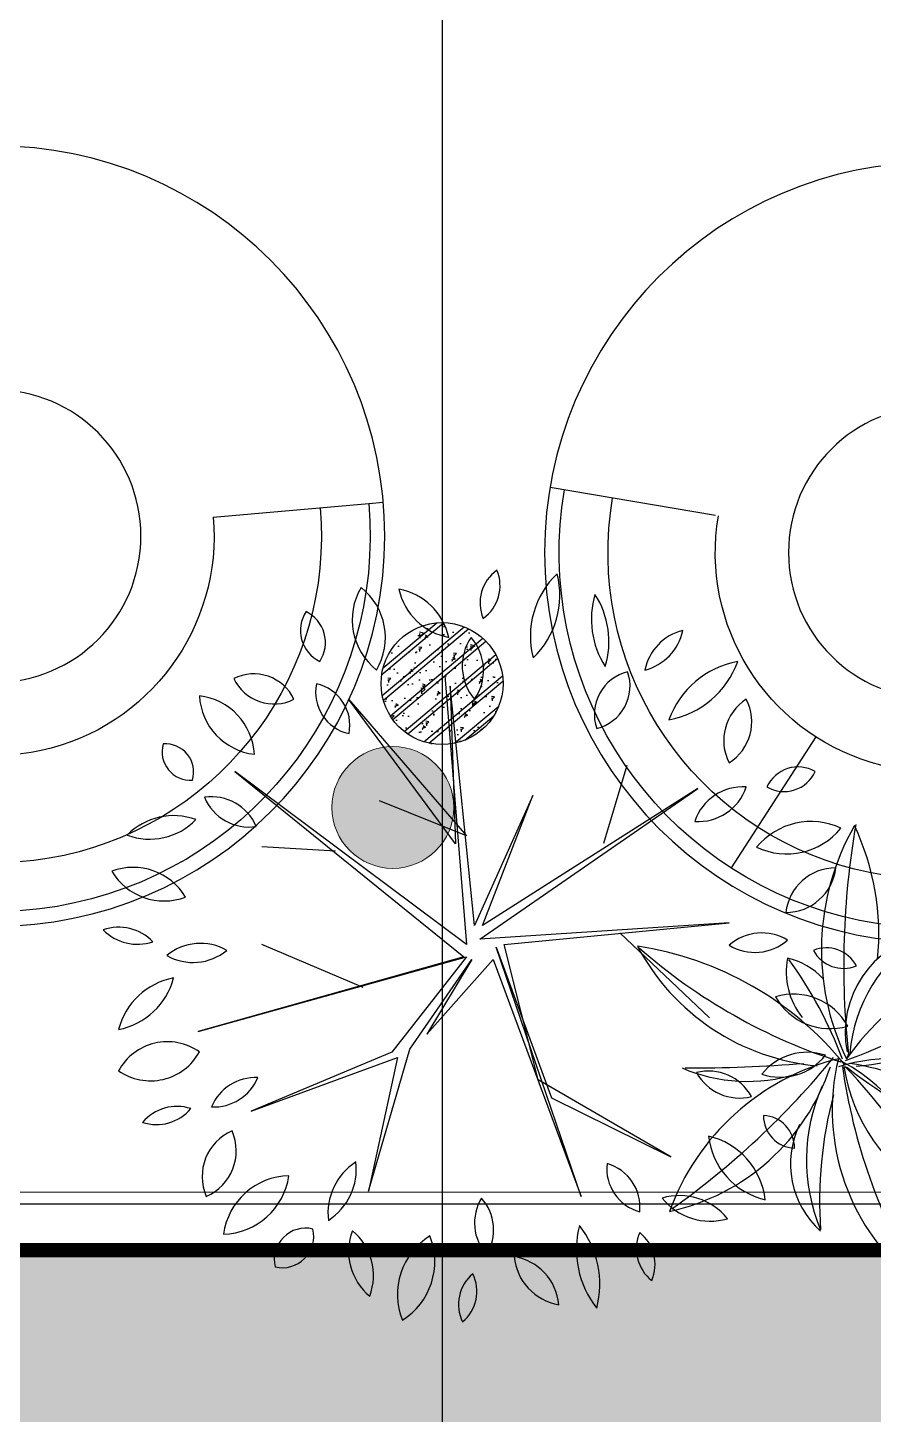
# Model space of a CAD drawing. Header units: millimetres. Extents: x -1030105 to 906887, y -616134 to 1220667.
# Drawn here: x -84391 to -80924, y 503731 to 509418 of the extents above; entities that cross this region are included whole.
import ezdxf
from ezdxf.enums import TextEntityAlignment as Align

# ---------------------------------------------------------------- set-up
doc = ezdxf.new("R2010")
doc.units = ezdxf.units.MM
doc.header["$MEASUREMENT"] = 0
for name, pattern in [('CENTER', [2, 1.25, -0.25, 0.25, -0.25]), ('DASH', [0.35, 0.25, -0.1]), ('DASHED', [0.75, 0.5, -0.25])]:
    doc.linetypes.add(name, pattern=pattern)
for name, color, linetype in [('A-Column', 4, 'Continuous'), ('A-Furniture', 143, 'Continuous'), ('A-Tree', 98, 'Continuous'), ('XR-BC-zColumn$0$LBC - BEACH CLUB - 240809 DG Rev$0$LBC - BEACH CLUB - COLUMN$0$Col 2FL$0$Col 2FL$0$S-Hatch', 8, 'Continuous'), ('XR_BC_Col_BFL$0$S-Hatch', 8, 'Continuous')]:
    doc.layers.add(name, color=color, linetype=linetype)
doc.layers.add('A-Wall', color=6, linetype='Continuous', lineweight=9)
doc.layers.add('XR_BC_Col_BFL$0$S-Column', color=1, linetype='Continuous', lineweight=0)
doc.styles.add('Arial_Bold', font='arialbd.ttf')

# ---------------------------------------------------------------- blocks, each defined once
blk = doc.blocks.new('ggsr4')
for p, q in [((141787.6149441784, 1126238.817089227), (141657.8879511586, 1126865.531463788)), ((141076.6590615175, 1125540.14210786), (140402.4667030057, 1125677.972927699)), ((142851.3606173397, 1125539.928583934), (143478.0749919012, 1125669.655576955)), ((142131.9316535657, 1124472.179586343), (142247.0520983315, 1123842.618403299))]:
    blk.add_line(p, q)
at = {"color": 0}
blk.add_circle((141970.0435281128, 1125357.5), 599.9999999999999, dxfattribs=at)
for centre, radius in [((141970.0435281128, 1125357.5), 1540.00000000025), ((141970.0435281125, 1125357.5), 1339.99999999988), ((141970.0435281126, 1125357.5), 899.9999999999624)]:
    blk.add_arc(centre, radius, 280.3625194718198, 168.445755736179, dxfattribs=at)
at = {"layer": 'A-Furniture', "color": 8, "linetype": 'Continuous', "ltscale": 50}
blk.add_line((142247.0520983316, 1123842.618403298), (142257.8446400284, 1123783.597042388), dxfattribs=at)
blk.add_circle((141970.0435281126, 1125357.5), 1600, dxfattribs=at)
blk.add_arc((141970.0435281125, 1125357.5), 1540.000000000074, 280.3625194718198, 168.445755736179, dxfattribs=at)
blk = doc.blocks.new('FUR')
at = {"layer": 'A-Furniture', "color": 8, "linetype": 'DASH', "lineweight": 9, "ltscale": 1000, "const_width": 50}
blk.add_lwpolyline([(-33574.116996225, 38198.03701352875), (-3.274180926382542e-10, 38211.88251353393), (0, 0), (-7049.126603505938, -1.164153218269348e-10, -0.3011393681377011), (-23981.73349209089, -18888.11748647457), (-49064.43265007329, -18888.11748647457, -0.06124952190979967), (-52473.9447657284, -15923.13210822688), (-52473.9447657284, -15923.13210822688, -0.127607782766149), (-56769.0085550223, -7888.247632739716), (-57047.06649999994, -6235.426486474578, -0.1924218543560013), (-53256.03130311794, 9916.925028712954), (-55726.52506250713, 11649.12232822133, -0.09220963238652186), (-52805.8425345454, 17542.93784715806, -0.09579334497253111), (-54512.04080293298, 23938.01559452759, -0.1077169431674273), (-53957.97341630229, 28268.68321032356, -0.2285839789093287), (-47025.84992466056, 33492.16687116434, 0.2045490622853214), (-42688.61020563537, 36230.61212708103, 0.1311708844373413), (-42047.51066320275, 38025.4441493589, -0.3035398224954187), (-39524.66233420366, 41042.55836063065, -0.3273425619805889)], format="xyb", close=True, dxfattribs=at)
at = {"layer": 'A-Furniture'}
for p, xscale, rotation in [((237660.447925652, 1084745.255408849), -0.9999999999999997, 158.8499458727467), ((1007840.029345784, 418745.4736981189), -0.9999999999999998, 105.3448185478265)]:
    blk.add_blockref('ggsr4', p, dxfattribs=dict(at, xscale=xscale, rotation=rotation))
blk = doc.blocks.new('XR_BC_Col_BFL$0$C_D500')
at = {"layer": 'XR_BC_Col_BFL$0$S-Hatch'}
h = blk.add_hatch(color=256, dxfattribs=at)
h.dxf.hatch_style = 1
edge = h.paths.add_edge_path()
edge.add_arc((0, 0), 250, 0, 360)
at = {"layer": 'XR_BC_Col_BFL$0$S-Column', "color": 202}
blk.add_circle((0, 0), 250, dxfattribs=at)
blk = doc.blocks.new('C2')
at = {"layer": 'A-Tree', "color": 8}
for centre, radius, start, end in [((597.8066810533492, 647.4478162748856), 512.9644939609045, 150.2411395785226, 205.8089924024951), ((1840.520802863575, 614.663511470193), 1710.013328275341, 170.2399811561488, 186.1147769933549), ((-319.6332879893016, 679.0836772795301), 522.1291424384847, 354.3326332317999, 25.28039436258732), ((-212.9250783589523, 1393.706720260845), 1033.274465553102, 289.6317747364299, 316.9415872008503), ((678.9583471508013, 29.49553686170839), 671.2071327478785, 101.2486208017848, 143.9898653391894), ((119.8017681216515, 874.5129376781988), 467.1576890094693, 274.4072576754843, 336.4430840679565), ((-394.1196820032856, -16.28424253803678), 678.7830739472802, 39.14999690914021, 81.38898289978646), ((119.8017681216515, 874.5129376781988), 467.1576890094693, 208.0484010644241, 264.6491229276512), ((339.0637494305702, 477.7074091385002), 205.6003621570023, 101.4267094931179, 190.9876748326544), ((460.7013213895043, 408.7795932609588), 318.5844515836241, 121.9055202391609, 175.1858926215441), ((1238.200356553214, 234.6638037646771), 1039.70912533752, 154.6853166608095, 162.4500908880103), ((473.6763151883424, 1516.111589349457), 1152.672504959493, 228.5744525952278, 252.384215517872), ((161.3379898599887, 602.3140435382957), 148.8271279052569, 169.1166209036329, 218.9555886236376), ((-17.29247572167515, 489.9658467163681), 144.1551195271773, 42.83736663617832, 76.97863792041294), ((-675.6265686209008, 122.8727199833374), 857.8705761906325, 20.51383794556775, 36.02424014850644), ((278.738285768326, 727.5477068470209), 304.278219035058, 261.6388708216413, 315.6255062312309), ((-362.4759722851959, 2596.584024063079), 2251.977424759328, 286.3355012364549, 292.4150150611594), ((354.8739890010984, 551.3400760767981), 146.7974213737446, 257.3556793837414, 344.3532487187752), ((-1212.861913616427, 1507.635573408741), 1708.312600899444, 305.4463593761205, 320.7381539293926), ((-319.6332879893016, 679.0836772795301), 522.1291424384847, 330.7697376170311, 331.9367160107736), ((240.827546373308, -57.77903458592482), 496.9278064683223, 104.1284180658103, 160.1467714826719), ((-321.3298327564044, 547.7226396792103), 446.9018688599547, 282.2423311989974, 341.7320937913137), ((-67.36023888764612, 715.2663625454297), 337.6292509965691, 246.7315023999685, 287.3970904032515), ((-189.9491252961816, 3449.078696529206), 3043.983831225277, 269.91002825064, 274.5019943887826), ((553.2720437054159, 318.8653606564039), 446.3301478634169, 166.3602607862572, 232.9473873304876), ((222.8508834598761, 78.65597689687274), 344.823888887098, 19.43419249484991, 107.435705152585), ((-34.96195786917815, 106.5881998699042), 350.9507541514024, 6.507278463115689, 62.36089659900944), ((1308.343660235485, 576.0264644791023), 1192.382886922759, 188.0958949225132, 210.722578142023), ((486.077814778153, 461.5422813013429), 359.2264137293816, 188.5552242675603, 241.3288961956136), ((-509.9640583559885, -226.3472040423658), 903.3571745151023, 24.75992225526024, 44.64727991474892), ((776.6502670997143, 1214.233641913161), 1030.057604216278, 231.5416259423199, 257.1763624081367), ((18.22038746716134, -322.4153765899828), 747.4321797232111, 46.14831984268555, 80.37107364285058), ((423.9871086181593, 217.0607059827889), 369.8270333400882, 155.9892964331983, 202.8399613678449), ((921.5218744179001, 133.2178408322507), 840.488187284618, 165.0603950652925, 184.073746994936), ((207.7481049136404, 208.9563885416137), 186.2569995667042, 154.5275994809214, 228.0163014909153), ((-394.1196820032856, -16.28424253803678), 678.7830739472802, 358.2221592825441, 17.85830694949557)]:
    blk.add_arc(centre, radius, start, end, dxfattribs=at)
blk = doc.blocks.new('12PPLT11')
at = {"color": 0, "linetype": 'ByBlock'}
for p, q in [((-0.04409608227797435, 0.3483338719713629), (-0.0159519989446153, -0.0034782946952987)), ((-0.03706008227789681, 0.334261371971337), (-0.03002408227791875, 0.127864871971326)), ((-0.005397998944658866, 0.02114853863798771), (-0.03706008227789681, 0.334261371971337)), ((-0.1695719156113071, 0.3166707053046594), (-0.0159519989446153, 0.1384192053046434)), ((-0.03002408227791875, 0.127864871971326), (-0.1695719156113071, 0.3166707053046594)), ((-0.3185010822779759, 0.2228541219713236), (-0.01946999894460077, -0.01989621136198139)), ((-0.0159519989446153, -0.0034782946952987), (-0.3185010822779759, 0.2228541219713236)), ((0.1635491677220671, 0.1290376219713494), (0.1940385843887569, 0.2310631219712889)), ((0.001638084388794425, 0.003557955304671623), (0.2865970843887453, 0.200572705304694)), ((0.2865970843887453, 0.200572705304694), (0.005156084388772797, 0.02114853863798771)), ((-0.0159519989446153, 0.1384192053046434), (-0.1297010822779612, 0.1841547886379828)), ((0.07082566772203336, 0.19119103863801), (-0.005397998944658866, 0.02114853863798771)), ((0.005156084388772797, 0.02114853863798771), (0.07082566772203336, 0.19119103863801)), ((-0.1870794156112652, 0.1184832053046989), (-0.283238415611315, 0.1243467886380358)), ((0.3276405010553916, 0.02466662197130631), (0.001638084388794425, 0.003557955304671623)), ((0.03330016772201816, -0.0034782946952987), (0.3276405010553916, 0.02466662197130631)), ((0.1846572510553486, 0.01176687197136062), (0.3019243343886799, -0.0996402946953765)), ((-0.1507265822779047, -0.05976829469537392), (-0.283238415611315, -0.0034782946952987)), ((0.02274616772206173, -0.006996461362007267), (0.09545175105541404, -0.2040112946953059)), ((0.1341498343887295, -0.3330090446953307), (0.02274616772206173, -0.006996461362007267)), ((0.0778616677221251, -0.1805571280286813), (0.03330016772201816, -0.0034782946952987)), ((-0.3665805822779404, -0.1172309613619973), (-0.0159519989446153, -0.01989621136198139)), ((-0.01946999894460077, -0.01989621136198139), (-0.3665805822779404, -0.1172309613619973)), ((-0.0159519989446153, -0.01989621136198139), (-0.1132836656112204, -0.1442032113619689)), ((-0.08983024894462233, -0.1406850446953172), (-0.008915998944651449, -0.02341437802863311)), ((-0.0675494989445724, -0.1207490446953727), (0.01922808438871471, -0.02341437802863311)), ((-0.008915998944651449, -0.02341437802863311), (-0.0675494989445724, -0.1207490446953727)), ((0.01922808438871471, -0.02341437802863311), (0.1341498343887295, -0.3330090446953307)), ((-0.1132836656112204, -0.1442032113619689), (-0.2973929989445878, -0.2216018780286504)), ((-0.1437730822779031, -0.3259727946953035), (-0.08983024894462233, -0.1406850446953172)), ((-0.2973929989445878, -0.2216018780286504), (-0.1062476656112494, -0.1512394613619676)), ((-0.1062476656112494, -0.1512394613619676), (-0.1437730822779031, -0.3259727946953035)), ((0.2514169177220467, -0.2814099613620158), (0.0778616677221251, -0.1805571280286813)), ((0.09545175105541404, -0.2040112946953059), (0.2514169177220467, -0.2814099613620158))]:
    blk.add_line(p, q, dxfattribs=at)
for centre, radius, start, end in [((0.05434758438878617, 0.4430904553046844), 0.05243733333333332, 125.4093320015279, 202.7100879987564), ((-0.024407165611251, 0.4655842053046513), 0.05243733333333332, 305.409332001528, 22.71008799875637), ((0.1814316677221086, 0.3992276219713347), 0.1137750833333333, 133.8116859996644, 194.3077339994046), ((-0.007579748944635867, 0.4532126219713177), 0.1137750833333333, 313.8116859996644, 14.3077339994046), ((-0.08176558227796704, 0.420931788638029), 0.08348141666666667, 149.4737229994703, 231.7585849989431), ((-0.2053491656113238, 0.3977677053046307), 0.08348141666666667, 329.4737229994703, 51.7585849989431), ((-0.02436366561131109, 0.4785027053046633), 0.08172058333333332, 192.3059549989146, 259.6848969995538), ((-0.1188395822779285, 0.3806856219713097), 0.08172058333333332, 12.30595499891467, 79.68489699955371), ((0.2617562510554379, 0.4217917886380178), 0.1143496666666667, 163.4642289982347, 212.7905639989496), ((0.05600716772210035, 0.3924089553046883), 0.1143496666666667, 343.4642289982347, 32.79056399894964), ((-0.1878847489446116, 0.4071567053046294), 0.04510308333333333, 146.8150689989245, 244.0193430010408), ((-0.2453901656112905, 0.3912984553046215), 0.04510308333333333, 326.8150689989245, 64.01934300104078), ((0.200975001055447, 0.4205376219713344), 0.0671975, 284.1003569999932, 348.4650159990404), ((0.2831860843887171, 0.3419275386379752), 0.0671975, 104.1003569999932, 168.4650159990404), ((0.04495741772211659, 0.3605282886380223), 0.06638033333333333, 145.5247849991495, 220.8327339997949), ((-0.05998941561131232, 0.3546998719712917), 0.06638033333333333, 325.5247849991495, 40.83273399979491), ((0.3598354177220173, 0.250708288638009), 0.1178019166666666, 100.3005050002654, 160.4476489979855), ((0.2277621677220623, 0.40603612197134), 0.1178019166666666, 280.3005050002654, 340.4476489979855), ((-0.2939323322779117, 0.2921076219713541), 0.05821033333333332, 25.45365099960478, 116.6851970002433), ((0.2086239177220932, 0.2974604553047016), 0.05733175, 103.8913860003663, 198.9039470001594), ((0.1406201677220906, 0.3345408719713419), 0.05733175, 283.8913860003663, 18.90394700015941), ((-0.2675138322779276, 0.3691355386380337), 0.05821033333333332, 205.4536509996048, 296.6851970002433), ((-0.1574909156112199, 0.326555455304657), 0.05570899999999999, 168.8066020017208, 257.6390980000355), ((-0.224065748944561, 0.2829521219713342), 0.05570899999999999, 348.8066020017208, 77.6390980000354), ((-0.2833924156112744, 0.3263592886380025), 0.081791, 183.318928997754, 263.1903649993824), ((-0.3747442489445802, 0.2404101219713652), 0.081791, 3.318928997754036, 83.1903649993824), ((0.3845051677220681, 0.2631555386379887), 0.06404974999999999, 122.5817349989141, 207.1799880000926), ((0.2930371677221117, 0.2878682053046759), 0.06404974999999999, 302.5817349989142, 27.17998800009267), ((-0.3769142489445656, 0.2481650386380068), 0.03687258333333333, 163.4933460002688, 274.4697340005599), ((-0.409393665611212, 0.2218811219713643), 0.03687258333333333, 343.4933460002688, 94.46973400055995), ((0.4176426677220206, 0.1840275386380199), 0.04460749999999999, 59.98145399876235, 155.6675900021344), ((0.399313917722111, 0.2410311219713037), 0.04460749999999999, 239.9814539987623, 335.6675900021344), ((0.3454191677220635, 0.1362267886379982), 0.06633966666666666, 86.02821899989966, 161.3697620011935), ((0.2871507510553784, 0.2235999553046781), 0.06633966666666666, 266.0282189998997, 341.3697620011936), ((-0.3491485822779623, 0.1264337886379963), 0.06314383333333333, 22.57230599832171, 98.33354300052417), ((-0.2999935822779207, 0.213148538637995), 0.06314383333333333, 202.5723059983217, 278.3335430005242), ((-0.3989077489445663, 0.08020112197135632), 0.08471958333333332, 69.72013800043797, 135.6489100009364), ((-0.4301238322778929, 0.2188924553046832), 0.08471958333333332, 249.720138000438, 315.6489100009364), ((0.4344767510553993, 0.0653373719713386), 0.09187275, 64.73526299976963, 140.5781150001319), ((0.4027173343887398, 0.2067636219713336), 0.09187275, 244.7352629997696, 320.5781150001318), ((-0.4111429156113218, 0.1333121219713576), 0.07996766666666667, 210.9482359987117, 290.5783939994005), ((-0.4516179989445845, 0.01732262197131718), 0.07996766666666667, 30.9482359987117, 110.5783939994005), ((0.4672332510553971, 0.03076528863800831), 0.06592175, 90.25287399973678, 173.5220829983265), ((0.4014415010553876, 0.1041237053046871), 0.06592175, 270.2528739997368, 353.5220829983265), ((-0.4708814156113021, -0.04400487802865882), 0.06300191666666666, 44.25765000047925, 108.5926609999777), ((-0.4458463322779451, 0.05967703863802853), 0.06300191666666666, 224.2576500004793, 288.5926609999777), ((0.3703698343887254, -0.05344996136199143), 0.06502333333333332, 58.87476399947934, 131.2135239983133), ((0.3611393343887812, 0.05112703863801471), 0.06502333333333332, 238.8747639994794, 311.2135239983133), ((-0.3733484989445515, 0.04283153863798361), 0.06992266666666666, 240.5094850007264, 309.2919899988486), ((-0.3634898322778781, -0.07214696136196608), 0.06992266666666666, 60.50948500072646, 129.2919899988486), ((0.4770610843887724, 0.009814455304649528), 0.04464991666666666, 208.1981359996358, 292.1917869995008), ((0.4545749177220912, -0.05262612802863487), 0.04464991666666666, 28.19813599963577, 112.1917869995009), ((-0.3813518322779075, -0.1379567946952989), 0.09234183333333335, 100.8761590000109, 165.4479129982681), ((-0.4881549156112897, -0.02407187802867838), 0.09234183333333335, 280.8761590000109, 345.447912998268), ((0.4592742510553762, -0.03232529469534029), 0.08137058333333333, 209.1951969987626, 286.7189009994869), ((0.4116491677220964, -0.1499477113620458), 0.08137058333333333, 29.19519699876264, 106.7189009994869), ((-0.4068282489446347, -0.2036111280286832), 0.07279833333333333, 54.97446300017218, 151.3792250010594), ((-0.4289492489446047, -0.109125711361969), 0.07279833333333333, 234.9744630001721, 331.3792250010594), ((0.4293947510553835, -0.2198573780286779), 0.07530733333333332, 71.37116599942652, 141.7535400009083), ((0.3943076677220461, -0.1018769613620236), 0.07530733333333332, 251.3711659994265, 321.7535400009083), ((-0.3462229156112855, -0.1535553780286705), 0.06249758333333334, 267.1724340003306, 337.236468999614), ((-0.2916762489445546, -0.2401590446953321), 0.06249758333333334, 87.17243400033057, 157.236468999614), ((0.3003038343887283, -0.2335269613619744), 0.06442966666666666, 28.80716499953392, 103.9198800004392), ((0.3412605843886993, -0.1399431280286763), 0.06442966666666666, 208.8071649995339, 283.9198800004392), ((-0.3944963322779813, -0.2736659613620134), 0.05835274999999999, 71.81924599980185, 140.0817599987332), ((-0.421043582277882, -0.1807817113619876), 0.05835274999999999, 251.8192459998019, 320.0817599987332), ((0.4147226677221241, -0.2277722946953702), 0.04222583333333333, 179.2557220021193, 267.6286589995032), ((0.3707532510553548, -0.2694134613619781), 0.04222583333333333, 359.2557220021192, 87.62865899950317), ((-0.296434582277918, -0.307076711362015), 0.06498733333333333, 113.47529200124, 203.4559599996687), ((-0.3819396656112986, -0.2733360446953554), 0.06498733333333333, 293.47529200124, 23.45595999966874), ((0.396700584388789, -0.2431779613619938), 0.0967875, 186.54868600067, 256.8911319995395), ((0.2785930010553557, -0.3484816280286509), 0.0967875, 6.54868600067002, 76.89113199953944), ((-0.1170221656112673, -0.3550754613619915), 0.07992766666666666, 122.8873140000795, 186.7253339983677), ((-0.2397997489446198, -0.2973172946953753), 0.07992766666666666, 302.8873140000795, 6.725333998367705), ((-0.3360968322779172, -0.2936292946953358), 0.08883749999999999, 271.6327640001786, 352.0267889979866), ((-0.2455868322779224, -0.3947534613619723), 0.08883749999999999, 91.63276400017855, 172.0267889979866), ((0.2261086677220874, -0.2966867113619855), 0.05859191666666665, 173.6499809978664, 254.651444999303), ((0.1523675010554371, -0.346708544695332), 0.05859191666666665, 353.6499809978664, 74.651444999303), ((0.05743191772206302, -0.3677345446953382), 0.06279416666666666, 148.7876610017853, 221.5977109985612), ((-0.0432319156112726, -0.3768827113619864), 0.06279416666666666, 328.7876610017854, 41.5977109985612), ((0.3027370010554549, -0.2848042946953342), 0.08059875, 218.6962139995009, 286.2415449998232), ((0.2623744177220715, -0.4125760446952995), 0.08059875, 38.6962139995009, 106.2415449998232), ((-0.2261904989445611, -0.4156024613619707), 0.04104691666666667, 76.54190600001937, 193.4774259998473), ((-0.2565539989445824, -0.3852491280286472), 0.04104691666666667, 256.5419060000193, 13.4774259998473), ((-0.09402816561123473, -0.4049786280286582), 0.07587533333333334, 159.1169870000139, 230.3606239999304), ((-0.2133241656113043, -0.4363617113620251), 0.07587533333333334, 339.1169870000139, 50.36062399993038), ((0.2511479177220437, -0.4026752113620091), 0.1233375833333333, 165.2071099987095, 218.3217489999709), ((0.0351348343887139, -0.4476627113619998), 0.1233375833333333, 345.2071099987095, 38.32174899997089), ((0.2598737510553448, -0.4013252113620354), 0.05361883333333333, 156.775419000459, 231.2879719996091), ((0.1770663343887691, -0.4220201280286631), 0.05361883333333333, 336.7754190004591, 51.28797199960912), ((-0.01558799894461771, -0.4613768780286875), 0.09055483333333332, 122.1169889999252, 201.7275270020464), ((-0.147852748944608, -0.4182029613620273), 0.09055483333333332, 302.1169889999251, 21.72752700204642), ((0.1166494177221082, -0.4051363780286863), 0.07050225, 185.3195600014627, 260.4189679995899), ((0.03471625105544263, -0.4811915446953492), 0.07050225, 5.319560001462722, 80.41896799958994), ((0.02581150105539365, -0.4742419613620257), 0.05212266666666666, 129.7475050001382, 206.0709009984855), ((-0.05433524894465336, -0.457073461361972), 0.05212266666666666, 309.7475050001382, 26.07090099848551)]:
    blk.add_arc(centre, radius, start, end, dxfattribs=at)
blk = doc.blocks.new('CÂY')
at = {"layer": 'A-Tree', "color": 8, "ltscale": 10}
for name, p, xscale, yscale, zscale in [('12PPLT11', (6651.563468690336, -3442.194852746092), 3136, 3136, 3136), ('C2', (7887.552745392779, -4770.109978204477), 2, 2, 2)]:
    blk.add_blockref(name, p, dxfattribs=dict(at, xscale=xscale, yscale=yscale, zscale=zscale))
at = {"layer": 'XR_BC_Col_BFL$0$S-Column'}
blk.add_blockref('XR_BC_Col_BFL$0$C_D500', (6299.952499999665, -2891.379601192079), dxfattribs=at)
blk = doc.blocks.new('BỐ TRÍ LAY OUT')
at = {"layer": 'A-Furniture', "color": 3}
for name, p in [('CÂY', (4286.75486311756, 4469.288343299762)), ('FUR', (48783.7433631176, 18654.71482977469))]:
    blk.add_blockref(name, p, dxfattribs=at)
blk = doc.blocks.new('*U1486')
at = {"color": 8, "linetype": 'CENTER', "ltscale": 500}
blk.add_line((-6392.643045294039, 7811.817619178139), (-6055.4829418041, 7811.817619178139), dxfattribs=at)
at = {"style": 'Arial_Bold'}
blk.add_attdef('TRUC', text='', height=2.5, dxfattribs=at).set_placement((-6401.947800032925, 7811.817619178007), align=Align.MIDDLE_CENTER)
blk = doc.blocks.new('*U1487')
at = {"color": 8, "linetype": 'CENTER', "ltscale": 500}
blk.add_line((-6401.947800033063, 7821.122373916886), (-6401.947800033064, 8224.897619178022), dxfattribs=at)
at = {"style": 'Arial_Bold'}
blk.add_attdef('TRUC', text='', height=2.5, dxfattribs=at).set_placement((-6401.947800032925, 7811.817619178007), align=Align.MIDDLE_CENTER)
blk = doc.blocks.new('TRỤC')
at = {"color": 0, "xscale": 199.9999999999901, "yscale": 199.9999999999901, "zscale": 199.9999999999901}
for name, p in [('*U1487', (1299289.560006554, -1575802.327948784)), ('*U1486', (1270336.330398384, -1562363.52383555))]:
    blk.add_blockref(name, p, dxfattribs=at)
blk = doc.blocks.new('TƯỜNG KIẾN TRÚC')
at = {"color": 0}
blk.add_lwpolyline([(-13294.01219395082, -50511.75035433727, -0.1397144583914037), (-24013.86282954691, -56850.0000000085), (-48987.58682558779, -56850.0000000085, -0.06138251912509887), (-52398.07671257597, -53852.08069896745), (-52584.85669842665, -54018.25300979486, 0.06241445948924393), (-49064.43265007297, -57100.0000000085), (-23981.7334920906, -57100.0000000085, 0.3011393681377033), (-7049.126603505574, -38211.88251353404), (-6893.192537510069, -38213.82016939961), (-6893.192537510069, -37813.82016939961), (-7246.300757430959, -37813.82016939961, -0.1564090942355579), (-13156.98335990403, -50366.06619716075)], format="xyb", close=True, dxfattribs=at)
blk = doc.blocks.new('KIẾN TRÚC')
h = blk.add_hatch(color=9)
h.dxf.hatch_style = 1
edge = h.paths.add_edge_path(flags=16)
edge.add_line((62281.95049999998, 27412.02927138517), (55232.82389649404, 27412.02927138505))
edge.add_arc((32545.50878812408, 30716.66293956665), 22926.72829924391, 284.53695158247865, 351.7125813344091, ccw=False)
edge.add_line((38300.21700792988, 8523.911784915952), (13217.51784992669, 8523.911784910597))
edge.add_arc((23753.10182550838, 24110.84943410289), 18813.58963585476, 227.7677182561868, 235.9442986410003, ccw=False)
edge.add_arc((7788.819823088517, 12733.3910908635), 4187.039666959467, 236.0590124962323, 322.4360737019827, ccw=False)
edge.add_arc((13873.5970987339, 18503.25729619298), 12505.26566685072, 190.8327360748526, 227.6605687844487, ccw=False)
edge.add_arc((25477.52443721271, 20792.18331255531), 24332.69085544715, 180.6832153365221, 190.991126688788, ccw=False)
edge.add_arc((3282.93561756362, 20557.21277457592), 2137.084471138149, 101.08076224722828, 181.479400931386, ccw=False)
edge.add_line((2872.204064266523, 22654.45611475036), (4986.06665855035, 23013.11448664329))
edge.add_arc((28039.69241930227, 24288.4119512235), 23088.87273861522, 153.2014320220877, 183.1663029992741, ccw=False)
edge.add_arc((10232.26976538847, 40544.64471371844), 6483.106001901682, 182.8401094538115, 244.3962742115525, ccw=False)
edge.add_arc((-6425.00274742386, 39970.86676714511), 10185.26120742048, 1.420812516492314, 26.70695635716553)
edge.add_arc((10590.58143904217, 49414.25633883046), 9292.69259551461, 144.7133172211654, 211.5754885360199, ccw=False)
edge.add_arc((-12326.15115191392, 64090.21360378864), 17935.64217367859, 328.7375359512051, 356.1899532233969)
edge.add_arc((16735.32676788772, 62308.59922571364), 11181.04393981935, 84.1243873636841, 176.9761863570094, ccw=False)
edge.add_arc((20708.98128665387, 99752.52490135818), 26473.21942281876, 263.8653720447036, 288.4869561324928)
edge.add_arc((35667.35201082098, 54479.70646712999), 21207.13938727637, 73.35106851793267, 108.03023985438841, ccw=False)
edge.add_arc((44765.46109434243, 84516.17499720305), 10177.42256554817, 252.7258710955127, 285.7130125077479)
edge.add_arc((49658.99676799333, 68415.98596348311), 6655.601145545619, 49.49953772748103, 108.7311152981473, ccw=False)
edge.add_arc((48035.04809900769, 66009.84854850778), 9545.540963997893, -2.328829575281418, 51.46764420018991, ccw=False)
edge.add_line((57572.70516659174, 65621.96975748474), (49483.50000000001, 65623.9117849106))
edge.add_line((49483.50000000001, 65623.9117849106), (62281.95049999965, 65623.9117849191))
edge.add_line((62281.95049999965, 65623.9117849191), (62281.95049999998, 27412.02927138517))
h.paths.add_polyline_path([(0, 77895.5), (64428.50000000001, 77895.5), (64428.50000000001, -0.577250000089407), (-1.792749999687658, 0.577250000089407)])
at = {"color": 3}
blk.add_blockref('TRỤC', (5188.757962470409, 8718.304113260703), dxfattribs=at)
at = {"layer": 'A-Wall'}
blk.add_blockref('TƯỜNG KIẾN TRÚC', (62285.79396247002, 65615.61311326921), dxfattribs=at)
blk = doc.blocks.new('XR-BC-zColumn$0$LBC - BEACH CLUB - 240809 DG Rev$0$LBC - BEACH CLUB - COLUMN$0$RGSERHG')
h = blk.add_hatch()
h.set_pattern_fill('1BT-01', color=8, scale=20, angle=175, pattern_type=2)
h.set_pattern_definition([(225, (-7119615, -1076695), (-141.8123164251557, 25.00533762429768), [15, -165]), (170, (-7119615, -1076695), (14.53309575937185, -152.2845582153077), [12, -132]), (275.4514, (-7119626.81769274, -1076692.91622281), (-127.279318845554, -127.2791203212298), [12.748038, -140.2284224]), (221.1842, (-7119618.48622971, -1076734.847787924), (-209.7507883188072, 51.58107015833942), [22.5, -247.5]), (271.6356, (-7119635.965459294, -1076730.54935445), (-203.20119966676, -177.7899671973613), [19.12205759999999, -210.3426]), (166.1842000000001, (-7119618.48622971, -1076734.847787924), (-203.2010608876388, -177.790125901653), [18, -198]), (196, (-7119637.538566244, -1076723.142726088), (-111.9090184227618, 90.62213634221807), [15, -165]), (141, (-7119637.538566244, -1076723.142726088), (-61.11808688085385, -140.2368603442294), [12, -132]), (246.4514, (-7119646.864312973, -1076715.590875433), (-173.0271425618234, -49.61458870558845), [12.748038, -140.2284224]), (212.5, (-7119615, -1076695), (-8.225438896689198, -66.1134581984397), [0, -130.3999999999999, 0, -134, 0, -132.5]), (182.5, (-7119615, -1076695), (-59.28874482535977, -73.99656706248861), [0, -76.39999999999999, 0, -127.4, 0, -50.5]), (142.5, (-7119570.569716465, -1076698.887146126), (-105.965058807757, 13.79894691157983), [0, -50, 0, -156, 0, -207]), (132.5, (-7119550.645822504, -1076700.630260981), (-117.9383387974469, -9.779205780565105), [0, -65, 0, -103.6, 0, -147]), (220, (-7119615, -1076695), (54.63694682335584, -65.11377766511313), []), (220, (-7119617.135315698, -1076719.406770103), (54.63694682335584, -65.11377766511313), [])])
edge = h.paths.add_edge_path()
edge.add_arc((-7119615, -1076695), 250, 0, 360)
at = {"layer": 'XR-BC-zColumn$0$LBC - BEACH CLUB - 240809 DG Rev$0$LBC - BEACH CLUB - COLUMN$0$Col 2FL$0$Col 2FL$0$S-Hatch'}
h = blk.add_hatch(dxfattribs=at)
h.set_pattern_fill('ANSI32', color=256, scale=250, angle=-90.00000000000001)
h.set_pattern_definition([(315, (-7119759.102973502, -1076233.445467707), (66.29126073623885, 66.29126073623883), []), (315, (-7119759.102973502, -1076277.639641457), (66.29126073623885, 66.29126073623883), [])])
edge = h.paths.add_edge_path()
edge.add_arc((-7119365, -1076695), 1e-09, 0, 0)
h = blk.add_hatch(dxfattribs=at)
h.set_pattern_fill('AR-CONC', color=256, scale=10, angle=-90.00000000000001)
h.set_pattern_definition([(319.9999999999999, (-7119759.102973502, -1076233.445467707), (-6.275213498259527, -71.72601826007535), [7.5, -82.5]), (265, (-7119759.102973502, -1076233.445467707), (75.21921337000119, 13.87513336129999), [6, -66]), (10.45144445999999, (-7119759.625907902, -1076239.422635807), (68.94399909686292, -57.85088467271121), [6.374019199999997, -70.11421119999996]), (316.1842, (-7119739.102973502, -1076233.445467707), (-16.55192807930768, -106.7241330671572), [11.25, -123.75]), (6.635635489999989, (-7119740.482304201, -1076242.339142207), (97.41186007745503, -93.46619456742286), [9.5610342, -105.171376]), (261.1841639899999, (-7119739.102973502, -1076233.445467707), (97.41186002699901, -93.46619450547735), [9, -99.0000001]), (290.9999999999999, (-7119744.102973502, -1076243.445467707), (-40.2618890665339, -59.69070521184616), [7.5, -82.5]), (236, (-7119744.102973502, -1076243.445467707), (72.5150045046853, -24.33153319215819), [6, -66]), (341.4514447399999, (-7119747.458130902, -1076248.419693107), (32.25311528063536, -84.02223767299712), [6.374019000000001, -70.1142112]), (307.5, (-7119759.102973502, -1076233.445467707), (33.28938538313115, -1.215985531729074), [0, -65.19999999999996, 0, -66.99999999999997, 0, -66.24999999999997]), (277.5, (-7119759.102973502, -1076233.445467707), (39.44117118823602, -26.30695374421487), [0, -38.19999999999999, 0, -63.7, 0, -25.25]), (237.5, (-7119759.102973502, -1076211.145467707), (-2.255487173437988, -53.3822436172409), [0, -25, 0, -78, 0, -103.5]), (227.5, (-7119759.102973502, -1076201.145467707), (10.01049823323176, -58.31861693423862), [0, -32.5, 0, -51.8, 0, -73.5])])
edge = h.paths.add_edge_path()
edge.add_arc((-7119365, -1076695), 1e-09, 0, 0)
at = {"color": 0}
blk.add_circle((-7119615, -1076695), 250, dxfattribs=at).dxf.unprotected_set("ltscale", 0)
blk = doc.blocks.new('cot tang tren')
blk.add_blockref('XR-BC-zColumn$0$LBC - BEACH CLUB - 240809 DG Rev$0$LBC - BEACH CLUB - COLUMN$0$RGSERHG', (7149098.510162607, 1135396.085314282))

msp = doc.modelspace()

# ---------------------------------------------------------------- linework, layer by layer
at = {"color": 1, "linetype": 'DASHED', "ltscale": 1000, "const_width": 50}
msp.add_lwpolyline([(-95670.36382637039, 506057.7127576224, -0.1976179126471055), (-98776.4909959755, 504407.8530505756, -0.1933850795687879), (-101327.4665850348, 505136.2682151492, -0.1620892894414481), (-105187.3251048478, 512029.4862030041, -0.0450071005246337), (-105631.9365025142, 516378.5384931223, -0.3659412979444954), (-103906.2959357335, 518530.9561147504), (-101743.9030274843, 518897.8486090698, -0.1357393945070406), (-99338.88206733699, 530570.340333024, -0.2750178852905023), (-103021.3730096331, 536099.9135275302, 0.1107814983251507), (-104104.8374997806, 540424.9028483479, -0.3003100923854334), (-103773.2822078853, 550658.8466900261, 0.1203599662960986), (-101208.6497629923, 558774.9105705839, -0.4288681078624456), (-88898.57935298752, 569307.4033231586, 0.107847157214301), (-77675.15854412533, 570521.9329957211, -0.1524819869208155), (-65035.16077594279, 570674.3053047663, 0.1449358142641596), (-59256.79872041271, 570595.5800135372, -0.2643588036035894), (-52796.99522499467, 569353.4099046133, -0.2237263001650759), (-49205.79483340826, 561498.4697574847), (-44496.54950000049, 561500.4117849191), (-44496.54950000002, 523288.5292713851), (-51545.67610350606, 523288.5292713851, -0.3011393681377011), (-68478.28299209109, 504400.4117849106), (-93560.98215007345, 504400.4117849106, -0.03627546227429911), (-95670.36382637039, 506057.7127576224)], format="xyb", dxfattribs=at)
msp.add_lwpolyline([(-78070.66649622499, 561486.5662849139), (-44496.54950000049, 561500.4117849191), (-44496.54950000002, 523288.5292713852), (-51545.67610350606, 523288.5292713851, -0.3011393681377011), (-68478.28299209109, 504400.4117849106), (-93560.98215007345, 504400.4117849106, -0.06124952190979967), (-96970.49426572846, 507365.3971631583), (-95985.65071073879, 508253.6354169543, -0.1789094553322439), (-99393.28219433251, 517053.1027849106), (-101543.616, 517053.1027849106, -0.1924218543560013), (-97752.580803118, 533205.4543000981), (-100223.0745625073, 534937.6515996065, -0.09220963238652186), (-97302.3920345456, 540831.4671185432, -0.09579334497253111), (-99008.59030293307, 547226.5448659128, -0.1077169431674273), (-98454.52291630238, 551557.2124817087, -0.2285839789093287), (-91522.39942466054, 556780.6961425495, 0.2045490622853214), (-87185.15970563545, 559519.1413984662, 0.1311708844373413), (-86544.06016320275, 561313.9734207441, -0.3035398224954187), (-84021.21183420374, 564331.0876320158, -0.3273425619805889)], format="xyb", close=True, dxfattribs=at)

# ---------------------------------------------------------------- block references
at = {"color": 3}
for name, p in [('KIẾN TRÚC', (-106778.5, 495876.5)), ('BỐ TRÍ LAY OUT', (-93480.29286311776, 504642.1131132607))]:
    msp.add_blockref(name, p, dxfattribs=at)
at = {"layer": 'A-Column'}
msp.add_blockref('cot tang tren', (-112175.3889829109, 448026.8494373155), dxfattribs=at)

doc.saveas('drawing.dxf')
